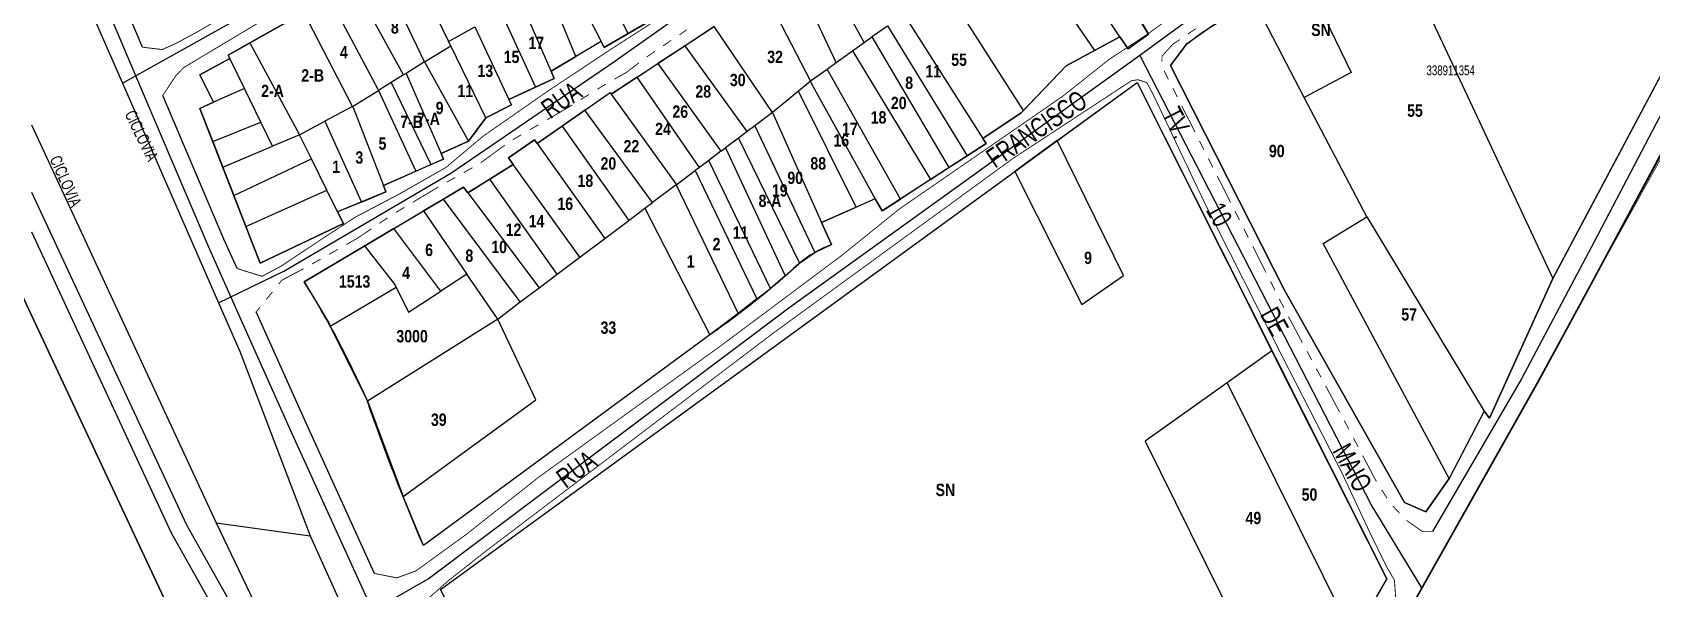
# Model space of a CAD drawing. Extents: x 204256 to 207861, y 4845615 to 4848347.
# Drawn here: x 206955.6 to 207284.3, y 4846949.9 to 4847063 of the extents above; entities that cross this region are included whole.
import ezdxf
from ezdxf.enums import TextEntityAlignment as Align

# ---------------------------------------------------------------- set-up
doc = ezdxf.new("R2010")
doc.units = 0
doc.header["$LTSCALE"] = 1.5
doc.header["$MEASUREMENT"] = 0
doc.linetypes.add('PHANTOMX2', pattern=[5, 2.5, -0.5, 0.5, -0.5, 0.5, -0.5])
doc.linetypes.add('TRACO_25', pattern=[8, 3, -1, 1, -1, 1, -1])
for name, color, linetype in [('CD-MALHA-LOTES', 40, 'CONTINUOUS'), ('CD_TXT_QUADRA', 7, 'CONTINUOUS'), ('LM-LIM-SETOR-FISCAL', 7, 'CONTINUOUS'), ('LM-LIMITE-MUNICIPAL', 2, 'CONTINUOUS'), ('RU-QUADRAS', 210, 'CONTINUOUS'), ('SV-EIXO-ROD-ESTR', 7, 'CONTINUOUS'), ('SV-EIXO-RUA-N-PAV', 6, 'CONTINUOUS'), ('SV-EST-MUNIC-PAV', 20, 'CONTINUOUS'), ('SV-RUA-NAO-PAV-S-GUIA-C-GUIA', 7, 'PHANTOMX2'), ('SV-TXT-MUNIC-PAV', 7, 'CONTINUOUS'), ('SV-TXT-RUA-N-PAV-S-GUIA-C-GUIA', 7, 'CONTINUOUS'), ('Th_NmrPort', 7, 'CONTINUOUS')]:
    doc.layers.add(name, color=color, linetype=linetype)
doc.styles.add('ARIAL', font='ARIAL.TTF')
doc.styles.get("Standard").update_dxf_attribs({"font": 'swisscbo.ttf'})
doc.linetypes.add('Limite', pattern='A,20,-3,[130,ltypeshp.shx,S=6.35,R=0,X=0,Y=0],-3,20', length=46)

msp = doc.modelspace()

# ---------------------------------------------------------------- linework, layer by layer
at = {"layer": 'CD-MALHA-LOTES', "linetype": 'Continuous'}
for p, q in [((207176.42, 4847062.06), (207159.95, 4847086.58)), ((207264.31, 4847012.95), (207303.43, 4847086.69)), ((207154.96, 4847083.09), (207171.24, 4847059.27)), ((207031.57, 4847078.75), (207040.12, 4847061.12)), ((207076.57, 4847062.7), (207067.97, 4847079.4)), ((207124.49, 4847060.91), (207114.64, 4847078.86)), ((207035.24, 4847056.95), (207026.32, 4847075.78)), ((207063.13, 4847076.65), (207071.08, 4847061.09)), ((207118.79, 4847056.8), (207110.04, 4847075.57)), ((207212.71, 4847076.78), (207223.38, 4847054.82)), ((207030.95, 4847054.29), (207020.89, 4847072.72)), ((207065.98, 4847058.06), (207059.22, 4847074.43)), ((207156.8, 4847047.06), (207140.75, 4847072.21)), ((207060.93, 4847055.06), (207054.82, 4847069.2)), ((207104.15, 4847071.36), (207113.56, 4847053)), ((207213.84, 4847049.74), (207203.86, 4847068.88)), ((207010.73, 4847066.98), (206999.76, 4847060.79)), ((207020.63, 4847047.89), (207010.73, 4847066.98)), ((207050.82, 4847067), (207057.75, 4847051.83)), ((207076.57, 4847062.7), (207082.67, 4847066.26)), ((207132.55, 4847066.6), (207148.59, 4847041.4)), ((207040.12, 4847061.12), (207045.45, 4847064.05)), ((207045.45, 4847064.05), (207052.37, 4847049.34)), ((207071.7, 4847059.87), (207076.57, 4847062.7)), ((207105.9, 4847046.66), (207094.02, 4847064.13)), ((207124.49, 4847060.91), (207126.07, 4847062.05)), ((207126.07, 4847062.05), (207141.68, 4847035.47)), ((207129.21, 4847064.26), (207145.37, 4847037.87)), ((207171.24, 4847059.27), (207176.42, 4847062.06)), ((207176.42, 4847062.06), (207178.05, 4847059.62)), ((207239.95, 4847065.03), (207264.31, 4847012.95)), ((206999.76, 4847060.79), (207009.86, 4847042.16)), ((207035.24, 4847056.95), (207040.55, 4847060.24)), ((207040.55, 4847060.24), (207040.12, 4847061.12)), ((207047.66, 4847045.58), (207040.55, 4847060.24)), ((207071.08, 4847061.09), (207065.98, 4847058.06)), ((207071.08, 4847061.09), (207071.7, 4847059.87)), ((207088.13, 4847060.24), (207082.61, 4847056.61)), ((207100.75, 4847042.79), (207088.13, 4847060.24)), ((207118.79, 4847056.8), (207122.14, 4847059.21)), ((207122.14, 4847059.21), (207124.49, 4847060.91)), ((207122.14, 4847059.21), (207137.95, 4847033.04)), ((206998.69, 4847051.53), (206995.74, 4847057.61)), ((207035.24, 4847056.95), (207031.48, 4847054.62)), ((207035.24, 4847056.95), (207044.15, 4847040.86)), ((207060.93, 4847055.06), (207065.98, 4847058.06)), ((207078.41, 4847053.84), (207082.61, 4847056.61)), ((207082.61, 4847056.61), (207095.4, 4847038.78)), ((207116.97, 4847055.49), (207118.79, 4847056.8)), ((207131.84, 4847029.06), (207116.97, 4847055.49)), ((207028.49, 4847052.77), (207025.89, 4847051.16)), ((207030.95, 4847054.29), (207028.49, 4847052.77)), ((207028.49, 4847052.77), (207036.52, 4847036.08)), ((207031.48, 4847054.62), (207030.95, 4847054.29)), ((207031.48, 4847054.62), (207038.6, 4847038.33)), ((207078.41, 4847053.84), (207073.16, 4847050.39)), ((207091.03, 4847035.49), (207078.41, 4847053.84)), ((207113.56, 4847053), (207111.15, 4847051)), ((207163.68, 4847040.96), (207179.89, 4847052.77)), ((207179.89, 4847052.77), (207207.27, 4846998.25)), ((207223.38, 4847054.82), (207213.84, 4847049.74)), ((206998.69, 4847051.53), (206992.41, 4847048.74)), ((207002, 4847044.73), (206998.69, 4847051.53)), ((207020.63, 4847047.89), (207025.89, 4847051.16)), ((207025.81, 4847051.34), (207025.89, 4847051.16)), ((207025.89, 4847051.16), (207033.44, 4847034.73)), ((207052.37, 4847049.34), (207057.75, 4847051.83)), ((207067.78, 4847047.11), (207072.94, 4847050.7)), ((207072.94, 4847050.7), (207073.16, 4847050.39)), ((207073.16, 4847050.39), (207086.24, 4847032.16)), ((207111.15, 4847051), (207105.9, 4847046.66)), ((207122.84, 4847027.43), (207111.15, 4847051)), ((207226.52, 4847025.44), (207213.84, 4847049.74)), ((207020.63, 4847047.89), (207015.02, 4847044.9)), ((207020.74, 4847047.68), (207020.63, 4847047.89)), ((207020.74, 4847047.68), (207026.88, 4847031.86)), ((207044.15, 4847040.86), (207047.66, 4847045.58)), ((207067.78, 4847047.11), (207063.15, 4847043.88)), ((207081.55, 4847028.37), (207067.78, 4847047.11)), ((207105.9, 4847046.66), (207102.29, 4847043.95)), ((207105.9, 4847046.66), (207115.86, 4847024.34)), ((206992.25, 4847040.74), (207002, 4847044.73)), ((207004.38, 4847039.84), (207002, 4847044.73)), ((207009.86, 4847042.16), (207015.02, 4847044.9)), ((207012.27, 4847037.26), (207009.86, 4847042.16)), ((207015.02, 4847044.9), (207022.42, 4847028.47)), ((207063.15, 4847043.88), (207058.09, 4847040.37)), ((207063.15, 4847043.88), (207076.71, 4847024.74)), ((207100.75, 4847042.79), (207098.96, 4847041.44)), ((207102.29, 4847043.95), (207100.75, 4847042.79)), ((207102.29, 4847043.95), (207114.45, 4847018.22)), ((206992.25, 4847040.74), (206994.27, 4847035.58)), ((206994.27, 4847035.58), (207004.38, 4847039.84)), ((207009.72, 4847042.09), (207004.38, 4847039.84)), ((207038.6, 4847038.33), (207044.15, 4847040.86)), ((207058.09, 4847040.37), (207071.84, 4847021.09)), ((207095.4, 4847038.78), (207096.36, 4847039.49)), ((207098.96, 4847041.44), (207096.36, 4847039.49)), ((207096.36, 4847039.49), (207108.42, 4847013.45)), ((207098.96, 4847041.44), (207111.37, 4847016.02)), ((207163.68, 4847040.96), (207155.07, 4847034.69)), ((207177.14, 4847013.55), (207163.68, 4847040.96)), ((206994.27, 4847035.58), (206996.51, 4847029.81)), ((206996.51, 4847029.81), (207012.27, 4847037.26)), ((207015.38, 4847030.89), (207012.27, 4847037.26)), ((207033.44, 4847034.73), (207036.52, 4847036.08)), ((207053.25, 4847036.12), (207048.48, 4847033.13)), ((207066.78, 4847017.29), (207053.25, 4847036.12)), ((207092.96, 4847036.94), (207091.03, 4847035.49)), ((207095.4, 4847038.78), (207092.96, 4847036.94)), ((207105.5, 4847010.88), (207092.96, 4847036.94)), ((207141.68, 4847035.47), (207145.37, 4847037.87)), ((207026.88, 4847031.86), (207033.44, 4847034.73)), ((207038.48, 4846949.75), (207155.07, 4847034.69)), ((207048.48, 4847033.13), (207044.02, 4847030.33)), ((207062.19, 4847013.84), (207048.48, 4847033.13)), ((207086.33, 4847031.96), (207090.2, 4847034.87)), ((207091.03, 4847035.49), (207090.2, 4847034.87)), ((207090.2, 4847034.87), (207102.73, 4847008.77)), ((207137.95, 4847033.04), (207131.84, 4847029.06)), ((207137.95, 4847033.04), (207141.68, 4847035.47)), ((207155.07, 4847034.69), (207168.66, 4847007.62)), ((206996.51, 4847029.81), (206998.96, 4847023.51)), ((206998.96, 4847023.51), (207015.38, 4847030.89)), ((207017.54, 4847026.49), (207015.38, 4847030.89)), ((207039.06, 4847029.06), (207035.04, 4847026.67)), ((207054.66, 4847008.18), (207039.06, 4847029.06)), ((207044.02, 4847030.33), (207058.51, 4847011.07)), ((207086.33, 4847031.96), (207081.55, 4847028.37)), ((207086.24, 4847032.16), (207086.33, 4847031.96)), ((207086.33, 4847031.96), (207098.9, 4847005.79)), ((207126.75, 4847029.15), (207122.84, 4847027.43)), ((207126.75, 4847029.15), (207128.14, 4847026.65)), ((207128.14, 4847026.65), (207131.84, 4847029.06)), ((207022.42, 4847028.47), (207017.54, 4847026.49)), ((207018.81, 4847024.11), (207017.54, 4847026.49)), ((207029, 4847023.08), (207035.04, 4847026.67)), ((207035.04, 4847026.67), (207043.84, 4847013.82)), ((207076.71, 4847024.74), (207079.98, 4847027.2)), ((207079.98, 4847027.2), (207081.55, 4847028.37)), ((207079.98, 4847027.2), (207093.18, 4847001.49)), ((207115.86, 4847024.34), (207122.84, 4847027.43)), ((207029, 4847023.08), (207023.14, 4847019.6)), ((207038.58, 4847010.39), (207029, 4847023.08)), ((207071.84, 4847021.09), (207076.71, 4847024.74)), ((207217.65, 4847020.03), (207226.52, 4847025.44)), ((207226.52, 4847025.44), (207250.36, 4846985.96)), ((207029.22, 4847011.79), (207023.14, 4847019.6)), ((207066.78, 4847017.29), (207071.84, 4847021.09)), ((207243.25, 4846972.31), (207217.65, 4847020.03)), ((207062.19, 4847013.84), (207066.78, 4847017.29)), ((207111.37, 4847016.02), (207114.45, 4847018.22)), ((207043.84, 4847013.82), (207038.58, 4847010.39)), ((207050.09, 4847004.7), (207043.84, 4847013.82)), ((207058.51, 4847011.07), (207062.19, 4847013.84)), ((207108.42, 4847013.45), (207105.5, 4847010.88)), ((207168.66, 4847007.62), (207177.14, 4847013.55)), ((207016.11, 4847003.26), (207029.51, 4847011.19)), ((207029.51, 4847011.19), (207029.22, 4847011.79)), ((207029.51, 4847011.19), (207031.97, 4847006.07)), ((207031.97, 4847006.07), (207038.58, 4847010.39)), ((207054.66, 4847008.18), (207058.51, 4847011.07)), ((207102.73, 4847008.77), (207105.5, 4847010.88)), ((207050.09, 4847004.7), (207054.66, 4847008.18)), ((207102.73, 4847008.77), (207098.9, 4847005.79)), ((207016.11, 4847003.26), (207023.65, 4846988)), ((207050.09, 4847004.7), (207023.65, 4846988)), ((207057.84, 4846988.25), (207050.09, 4847004.7)), ((207098.9, 4847005.79), (207093.18, 4847001.49)), ((207093.18, 4847001.49), (207035.01, 4846958.65)), ((207207.27, 4846998.25), (207198.18, 4846991.75)), ((207198.18, 4846991.75), (207181.54, 4846979.87)), ((207198.18, 4846991.75), (207223.81, 4846940.14)), ((207030.87, 4846968.65), (207057.84, 4846988.25)), ((207250.36, 4846985.96), (207243.25, 4846972.31)), ((207181.54, 4846979.87), (207211.77, 4846918.81)), ((207035.01, 4846958.65), (207030.87, 4846968.65))]:
    msp.add_line(p, q, dxfattribs=at)
at = {"layer": 'CD-MALHA-LOTES'}
msp.add_lwpolyline([(206882.95, 4846936.64), (206986.84, 4846938.37), (206919.83, 4847081.46)], dxfattribs=at)
at = {"layer": 'CD-MALHA-LOTES', "linetype": 'Continuous'}
for points in [[(207025.81, 4847051.34), (207015.98, 4847069.95)], [(207203.86, 4847068.88), (207195.41, 4847064.44), (207189.91, 4847060.54), (207186.7, 4847056.2), (207209.86, 4847010.43)], [(207094.02, 4847064.13), (207093.81, 4847063.98), (207088.13, 4847060.24)], [(207126.07, 4847062.05), (207126.21, 4847062.15), (207129.21, 4847064.26)], [(207178.05, 4847059.62), (207182.18, 4847062.59), (207180.9, 4847064.69)], [(206999.76, 4847060.79), (206995.39, 4847058.32), (206995.74, 4847057.61)], [(207156.8, 4847047.06), (207165.51, 4847056.18), (207171.24, 4847059.27)], [(206995.74, 4847057.61), (206989.62, 4847054.31), (206992.41, 4847048.74)], [(207113.83, 4847053.22), (207116.97, 4847055.49)], [(207057.75, 4847051.83), (207061.56, 4847053.6), (207060.93, 4847055.06)], [(207113.56, 4847053), (207113.83, 4847053.22)], [(207113.56, 4847053), (207113.69, 4847052.75), (207126.75, 4847029.15)], [(206992.41, 4847048.74), (206989.62, 4847047.5), (206992.25, 4847040.74)], [(207047.66, 4847045.58), (207052.9, 4847048.2), (207052.37, 4847049.34)], [(207148.59, 4847041.4), (207156.34, 4847046.57), (207156.8, 4847047.06)], [(207009.72, 4847042.09), (207009.86, 4847042.16)], [(207058.09, 4847040.37), (207057.58, 4847041.09), (207052.31, 4847037.42), (207053.25, 4847036.12)], [(207145.37, 4847037.87), (207149.23, 4847040.39), (207148.59, 4847041.4)], [(207036.52, 4847036.08), (207039.09, 4847037.2), (207038.6, 4847038.33)], [(207022.42, 4847028.47), (207027.38, 4847030.57), (207026.88, 4847031.86)], [(207044.02, 4847030.33), (207043.14, 4847031.49), (207039.06, 4847029.06)], [(206998.96, 4847023.51), (207001.86, 4847016.08), (207018.81, 4847024.11)], [(207114.45, 4847018.22), (207117.88, 4847019.81), (207115.86, 4847024.34)], [(207023.14, 4847019.6), (207010.81, 4847012.26), (207015.85, 4847003.79), (207016.11, 4847003.26)], [(207108.42, 4847013.45), (207111.23, 4847015.92), (207111.37, 4847016.02)], [(207250.36, 4846985.96), (207251.46, 4846984.56), (207264.31, 4847012.95)], [(207209.86, 4847010.43), (207234.16, 4846967.39), (207238.52, 4846965.55), (207243.25, 4846972.31)], [(207223.81, 4846940.14), (207230.56, 4846951.88), (207207.27, 4846998.25)], [(207023.65, 4846988), (207023.88, 4846987.53), (207030.87, 4846968.65)]]:
    msp.add_lwpolyline(points, dxfattribs=at)
at = {"layer": 'LM-LIM-SETOR-FISCAL', "linetype": 'Limite', "ltscale": 0.1, "const_width": 0.13, "flags": 128}
msp.add_lwpolyline([(204255.91, 4845774.54), (204446.84, 4845974), (204535.1, 4846039.96), (204560.77, 4846069.41), (204570.54, 4846097.54), (204632.4, 4846153.82), (204654.94, 4846153.05), (205078.23, 4846433.21), (204983.84, 4846565.04), (204273.38, 4846554.21), (204347.03, 4846594.12), (204378.32, 4846626.2), (204398.13, 4846660.67), (204526.98, 4846971.03), (204438.64, 4847114.19), (204402.08, 4847237.98), (204373.18, 4847447.79), (204373.2, 4847552.6), (204365.79, 4847552.5), (205446.22, 4847576.17), (205460.3, 4847496.97), (205556.14, 4847515.7), (205660.88, 4847539.89), (205654.63, 4847591.47), (205807.66, 4847598.84), (205876.3, 4847605.11), (205880.92, 4847594.37), (205947.96, 4847607.22), (205959.47, 4847609.16), (205968.56, 4847603.73), (205972.79, 4847599.34), (206017.95, 4847599.66), (206211.07, 4847610.99), (206253.35, 4847609.47), (206274.49, 4847604.21), (206283.85, 4847619.28), (206186.17, 4847750.07), (206524.96, 4848001.52), (206519.68, 4848013.26), (206960.49, 4848346.74), (206966.87, 4848336.83), (206987.16, 4848307.84), (207005.71, 4848281.99), (207017.4, 4848267.11), (206974.73, 4848235.13), (206955.48, 4848219.86), (206950.26, 4848216.07), (206955.58, 4848209.27), (206959.42, 4848202.77), (206982.67, 4848172.12), (206995.35, 4848155.22), (207005.92, 4848142.54), (207020.41, 4848120.82), (207031.95, 4848105.77), (207060.87, 4848065.4), (207066.5, 4848058.01), (207069.11, 4848053.33), (207069.26, 4848049.8), (207069.37, 4848045.04), (207075.04, 4848034.33), (207087.01, 4848019.05), (207090.77, 4848014.03), (207100.06, 4848001.48), (207111.59, 4847986.15), (207126.09, 4847965.9), (207130.37, 4847960.22), (207134.22, 4847955.66), (207145.03, 4847940.16), (207159.13, 4847921.36), (207169.47, 4847906.92), (207186.34, 4847883.83), (207193.03, 4847885.67), (207202.51, 4847892.47), (207242.67, 4847921.29), (207248.23, 4847915.4), (207260.72, 4847896.98), (207285.87, 4847860.83), (207310.76, 4847826.26), (207315.6, 4847819.35), (207328.91, 4847799.72), (207333.8, 4847793.43), (207340.01, 4847785.42), (207350.49, 4847771.92), (207365.1, 4847750.55), (207367.63, 4847745.51), (207368.81, 4847743.14), (207390.62, 4847713.26), (207400.06, 4847698.96), (207410.24, 4847685.38), (207427.79, 4847661.69), (207431.06, 4847656.73), (207440.44, 4847642.51), (207457.67, 4847619.01), (207463.75, 4847610.71), (207498.88, 4847562.81), (207506.17, 4847553.18), (207511.91, 4847545.61), (207531.85, 4847519.47), (207540.14, 4847507.78), (207556.36, 4847486.66), (207571.87, 4847465.34), (207564.83, 4847458.43), (207551.89, 4847445.71), (207534.74, 4847428.33), (207518.94, 4847409.14), (207499.11, 4847384.81), (207498.17, 4847383.65), (207496.47, 4847381.56), (207486.15, 4847368.88), (207482.26, 4847364.11), (207477.47, 4847358.01), (207465.6, 4847339.64), (207465.56, 4847339.57), (207453.37, 4847317.61), (207438.93, 4847286.56), (207430.8, 4847269.09), (207410.93, 4847225.64), (207406.21, 4847217.15), (207396.71, 4847200.13), (207391.02, 4847192.25), (207379.11, 4847175.75), (207360.52, 4847152.72), (207355.52, 4847146.52), (207336.47, 4847121.03), (207323.47, 4847103.64), (207318.06, 4847094.89), (207310.15, 4847082.08), (207305.19, 4847073.38), (207304.65, 4847072.43), (207303.79, 4847070.78), (207287.7, 4847039.93), (207271.61, 4847010.96), (207261.28, 4846991.91), (207237.73, 4846950.07), (207236, 4846947.01), (207246.02, 4846928.73), (207251.02, 4846918.92), (207261.83, 4846899.5), (207265.63, 4846893.3), (207284.85, 4846863.07), (207289.66, 4846855.66), (207307.47, 4846827.84), (207314.88, 4846816.63), (207320.06, 4846808.15), (207332.53, 4846791.25), (207339.11, 4846782.58), (207345.12, 4846773.87), (207348.76, 4846768.8), (207357.76, 4846756.36), (207363.08, 4846749.04), (207366.95, 4846743.73), (207375.37, 4846734.54), (207383.22, 4846728.41), (207384.7, 4846727.73), (207392.17, 4846724.3), (207394.9, 4846723.05), (207402.49, 4846720.73), (207417.51, 4846716.14), (207437.03, 4846709.56), (207455.89, 4846703.64), (207460.62, 4846701.8), (207464.4, 4846700.29), (207467.39, 4846699.09), (207481.11, 4846693.55), (207488.13, 4846690.92), (207492.95, 4846689.16), (207510.17, 4846679.84), (207529.47, 4846668.22), (207543.72, 4846659.45), (207561.49, 4846646.95), (207570.84, 4846639.98), (207577.05, 4846635.29), (207586.86, 4846628.1), (207606.11, 4846612.63), (207623.66, 4846599.69), (207639.45, 4846588.94), (207662.08, 4846572.67), (207671.27, 4846565.58), (207685.28, 4846561.61), (207697.24, 4846558.13), (207709.78, 4846554.65), (207731.23, 4846549.14), (207735.6, 4846547.91), (207745.02, 4846545.25), (207762.81, 4846541.24), (207775.65, 4846538.39), (207787.75, 4846535.54), (207783.77, 4846513.63), (207781.5, 4846502.37), (207779.56, 4846492.81), (207778.5, 4846480), (207783.13, 4846476.08), (207788.36, 4846474.34), (207788.71, 4846474.22), (207798.97, 4846471.45), (207842.08, 4846460.36), (207844.37, 4846459.93), (207847.21, 4846459.39), (207851.95, 4846457.87), (207854.6, 4846457.02), (207858.96, 4846455.96), (207860.74, 4846451.34), (207859.67, 4846437.09), (207856.83, 4846420), (207854.33, 4846403.63), (207846.53, 4846396.15), (207836.81, 4846356.4), (207833.21, 4846341.98), (207827.16, 4846317.88), (207806.6, 4846238.03), (207795.3, 4846194.29), (207792.57, 4846183.36), (207787.76, 4846165.39), (207754.01, 4846025.3), (207739.36, 4845961), (207739.21, 4845960.34), (207737.77, 4845953.31), (207733.28, 4845938.2), (207726.95, 4845910.14), (207723, 4845891.36), (207741.21, 4845886.65), (207760.55, 4845879.79), (207773.24, 4845875.33), (207781.18, 4845873.09), (207785.9, 4845871.77), (207797.77, 4845868.36), (207799.24, 4845867.93), (207814.84, 4845863.98), (207831.48, 4845857.74), (207850.72, 4845850.88), (207842.01, 4845830.09), (207833.57, 4845800.72), (207825.14, 4845777.91), (207814.83, 4845746.81), (207813.3, 4845742.3), (207812.54, 4845740.05), (207809.34, 4845729.53), (207804.2, 4845714.63), (207791.7, 4845677.75), (207783.5, 4845679.57), (207766.81, 4845685.02), (207754.43, 4845688.82), (207739.64, 4845691.3), (207722.13, 4845693.94), (207717.1, 4845694.68), (207690.08, 4845700.62), (207680.08, 4845702.89), (207670.03, 4845704.98), (207667.81, 4845700.16), (207660.99, 4845676.98), (207660.54, 4845673.8), (207657.39, 4845659.57), (207656.59, 4845656.53), (207655.95, 4845653.98), (207650.56, 4845639.59), (207647.27, 4845633.02), (207644.17, 4845622.85), (207641.37, 4845615.1), (207618.1, 4845615.4), (207601.33, 4845615.86), (207592.93, 4845615.82), (207543.69, 4845617.43), (207493.78, 4845618.83), (207471.28, 4845620.61), (207442.67, 4845621.38), (207409.05, 4845621.45), (207395.8, 4845621.64), (207345.61, 4845622.76), (207297.34, 4845623.66), (207294.87, 4845656.58), (207289.29, 4845728.51), (207262.54, 4845726.7), (207256.04, 4845726.92), (207223.17, 4845727.38), (207195.16, 4845729.67), (207135.61, 4845730.44), (207094.04, 4845731.93), (207071.52, 4845732.83), (207036.85, 4845734.18), (207004.87, 4845734.18), (206995.29, 4845734.45), (206955.41, 4845735.22), (205304.22, 4845806.54), (205065.89, 4845798.29), (204762.24, 4845774.02), (204255.91, 4845774.54)], close=True, dxfattribs=at)
at = {"layer": 'LM-LIMITE-MUNICIPAL'}
msp.add_lwpolyline([(207463.49, 4847336.55, 0.35, 0.35, 0), (207453.37, 4847317.61, 0.35, 0.35, 0), (207438.93, 4847286.56, 0.35, 0.35, 0), (207430.8, 4847269.09, 0.35, 0.35, 0), (207410.93, 4847225.64, 0.35, 0.35, 0), (207406.21, 4847217.15, 0.35, 0.35, 0), (207396.71, 4847200.13, 0.35, 0.35, 0), (207391.02, 4847192.25, 0.35, 0.35, 0), (207379.11, 4847175.75, 0.35, 0.35, 0), (207360.52, 4847152.72, 0.35, 0.35, 0), (207355.52, 4847146.52, 0.35, 0.35, 0), (207336.47, 4847121.03, 0.35, 0.35, 0), (207323.47, 4847103.64, 0.35, 0.35, 0), (207319.76, 4847097.32, 0.35, 0.35, 0), (207318.06, 4847094.89, 0.35, 0.35, 0), (207312.46, 4847086.85, 0.35, 0.35, 0), (207305.19, 4847073.38, 0.35, 0.35, 0), (207303.79, 4847070.78, 0.35, 0.35, 0), (207285.79, 4847037.4, 0.35, 0.35, 0), (207271.61, 4847010.96, 0.35, 0.35, 0), (207261.28, 4846991.91, 0.35, 0.35, 0), (207237.73, 4846950.07, 0.35, 0.35, 0), (207236, 4846947.01, 0.35, 0.35, 0)], format="xyseb", dxfattribs=at)
at = {"layer": 'RU-QUADRAS', "color": 6, "linetype": 'Continuous'}
for points in [[(206052.37, 4847442.54), (206129.62, 4847492.8), (206147.88, 4847503.37), (206168.42, 4847512.91), (206171.78, 4847513.54), (206193.99, 4847521.84), (206213.91, 4847527.65), (206214.83, 4847529.39), (206245.12, 4847536.24), (206262.34, 4847539.14), (206265.46, 4847540.8), (206301.35, 4847546.81), (206443.02, 4847573), (206510.64, 4847589.22), (206550.07, 4847605.81), (206652.06, 4847657.72), (206724.99, 4847499.17), (206756.72, 4847431.73), (206776.95, 4847390.13), (206919.83, 4847081.46), (206986.84, 4846938.37)], [(207087.26, 4847068.93), (207071.7, 4847059.87), (207071.08, 4847061.09), (207060.93, 4847055.06), (207061.56, 4847053.6), (207052.37, 4847049.34), (207052.9, 4847048.2), (207047.66, 4847045.58), (207044.15, 4847040.86), (207038.59, 4847038.33), (207039.09, 4847037.2), (207026.88, 4847031.86), (207027.38, 4847030.57), (207017.54, 4847026.49), (207018.81, 4847024.11), (207001.86, 4847016.08), (206989.62, 4847047.5), (206992.41, 4847048.74), (206989.62, 4847054.31), (206995.74, 4847057.61), (206995.39, 4847058.32), (207041.64, 4847084.43)]]:
    msp.add_lwpolyline(points, dxfattribs=at)
msp.add_lwpolyline([(207186.7, 4847056.2), (207189.91, 4847060.54, -0.066601), (207203.86, 4847068.88), (207212.71, 4847076.78), (207222.24, 4847082.74), (207284.96, 4847128.61), (207308.55, 4847146.59), (207326.9, 4847122.32), (207325.06, 4847115.69), (207303.43, 4847086.69), (207264.3, 4847012.93), (207251.46, 4846984.56), (207250.36, 4846985.96), (207243.25, 4846972.31), (207238.52, 4846965.55), (207234.16, 4846967.39), (207209.86, 4847010.43)], format="xyb", close=True, dxfattribs=at)
msp.add_lwpolyline([(207180.94, 4847064.72), (207182.18, 4847062.59), (207178.05, 4847059.62), (207176.42, 4847062.06), (207165.51, 4847056.18), (207156.34, 4847046.57), (207148.59, 4847041.4), (207149.23, 4847040.39), (207128.14, 4847026.65), (207126.75, 4847029.15), (207115.86, 4847024.34), (207117.88, 4847019.81, 0.092415), (207111.23, 4847015.92, -0.0351), (207093.18, 4847001.49), (207035.01, 4846958.65, -0.017697), (207023.65, 4846988, 0.036662), (207010.81, 4847012.26), (207043.14, 4847031.49), (207044.02, 4847030.33), (207053.25, 4847036.12), (207052.31, 4847037.42), (207057.58, 4847041.09), (207058.09, 4847040.37), (207072.94, 4847050.7), (207073.16, 4847050.39), (207094.02, 4847064.13)], format="xyb", dxfattribs=at)
msp.add_lwpolyline([(207038.48, 4846949.75), (207179.89, 4847052.77), (207230.56, 4846951.88), (207149.08, 4846808.4), (207144.39, 4846800.81), (207133.47, 4846792.19), (207119.2, 4846789.07)], close=True, dxfattribs=at)
at = {"layer": 'SV-EIXO-ROD-ESTR'}
for points in [[(207236, 4846947.01), (207237.73, 4846950.07), (207261.28, 4846991.91), (207271.61, 4847010.96), (207310.15, 4847082.08), (207323.47, 4847103.64), (207336.47, 4847121.03), (207355.52, 4847146.52), (207360.52, 4847152.72), (207379.11, 4847175.75), (207391.02, 4847192.25), (207396.71, 4847200.13), (207406.21, 4847217.15), (207410.93, 4847225.64), (207430.8, 4847269.09), (207432.85, 4847273.5), (207438.93, 4847286.56), (207453.37, 4847317.61), (207458.89, 4847327.72), (207466.69, 4847341.99)], [(206955.45, 4847094.82), (206973.92, 4847052.6), (206993.44, 4847007.96), (206997.82, 4846997.95), (207012.04, 4846960.64), (207020.05, 4846942.74), (207044.46, 4846888.23), (207084.6, 4846808.4)], [(206955.45, 4847044.14), (206992.93, 4846963.3), (207031.58, 4846882.46), (207069.05, 4846808.4)], [(206992.93, 4846963.3), (207012.04, 4846960.64)]]:
    msp.add_lwpolyline(points, dxfattribs=at)
at = {"layer": 'SV-EIXO-RUA-N-PAV'}
for points in [[(206973.92, 4847052.6), (207007.77, 4847071.57), (207031.38, 4847085.44), (207061.56, 4847107.43), (207075.08, 4847119.32), (207099.59, 4847137.26), (207126.44, 4847154.92), (207131.52, 4847158.96), (207136.17, 4847162.67), (207165.1, 4847182.85), (207222.5, 4847227.45), (207259.62, 4847254.66), (207315.67, 4847297.11), (207368.56, 4847338.82), (207380.48, 4847346.88), (207387.48, 4847351.62), (207421.45, 4847375.05), (207445.06, 4847393.97), (207461.1, 4847404.33), (207465.04, 4847406.96), (207469.75, 4847410.1), (207478.22, 4847420.01), (207488.67, 4847429.56), (207503.99, 4847444.34)], [(206993.44, 4847007.96), (207006.66, 4847014.41), (207040.55, 4847034.35), (207073.87, 4847057.13), (207114.88, 4847086.18), (207151.06, 4847113.53), (207154.67, 4847116.19), (207161.88, 4847121.5), (207174.13, 4847130.62), (207182.67, 4847138.59), (207237.5, 4847176.61), (207273.95, 4847205.38), (207301.01, 4847223.04), (207348.01, 4847258.35), (207390.44, 4847293.67), (207407.51, 4847307.82)], [(207020.05, 4846942.74), (207035.99, 4846951.89), (207109.47, 4847007.15), (207180.43, 4847058.3), (207182.96, 4847060.12), (207301.3, 4847146.85), (207306.71, 4847148.27), (207313.26, 4847147.99), (207336.47, 4847121.03)], [(207237.73, 4846950.07), (207227.39, 4846966.99), (207180.43, 4847058.3)]]:
    msp.add_lwpolyline(points, dxfattribs=at)
at = {"layer": 'SV-EST-MUNIC-PAV'}
for points in [[(207328.81, 4847116.25), (207319.74, 4847104.13), (207312.62, 4847092.44), (207305.5, 4847081.34), (207296.56, 4847065.37), (207285.26, 4847044.43), (207272.65, 4847020.4), (207257.91, 4846992.55), (207239.84, 4846961.49)], [(206955.45, 4847103.85), (206959.78, 4847093.78), (206978.89, 4847048.78), (206991.32, 4847019.51), (206997.89, 4847004.76), (207008, 4846982.07), (207027.6, 4846939.01), (207055.82, 4846877.14), (207078.38, 4846831.96), (207090.79, 4846808.4)], [(206977.96, 4847059.93), (206963.01, 4847095.15)], [(206997.18, 4847014.96), (206994.53, 4847020.91), (206982.11, 4847050.15)], [(206955.45, 4847030.46), (206986.95, 4846962.85), (206997.27, 4846944.44), (207025.8, 4846883.94), (207047.05, 4846841.17), (207064.49, 4846808.4)], [(206955.45, 4847022.41), (206983.83, 4846961.26), (206994.15, 4846942.84), (207022.65, 4846882.41), (207043.94, 4846839.57), (207060.53, 4846808.4)], [(207025.08, 4846953), (207011.2, 4846983.51), (207001.09, 4847006.18)]]:
    msp.add_lwpolyline(points, dxfattribs=at)
at = {"layer": 'SV-RUA-NAO-PAV-S-GUIA-C-GUIA', "linetype": 'TRACO_25', "const_width": 0.18, "flags": 128}
for points in [[(206963.01, 4847095.15), (206964.58, 4847098.35), (206968.63, 4847101.59), (206977.67, 4847107.23), (206990.33, 4847115.14), (207001.52, 4847122.11), (207017.76, 4847132.49), (207023.62, 4847136.33), (207032.52, 4847143.74), (207037.56, 4847147.68), (207045.7, 4847153.17), (207053.65, 4847159.66), (207061.11, 4847164.73), (207067.31, 4847169.72), (207074.33, 4847175.73), (207078.35, 4847178.67), (207091.53, 4847187.75), (207096.95, 4847191.75), (207101.6, 4847194.37), (207105.2, 4847194.57), (207107.59, 4847193.25), (207110.49, 4847190.17), (207116.93, 4847181.13), (207119.32, 4847176.63), (207123.84, 4847168.01), (207127.04, 4847162.66), (207127.33, 4847158.85), (207123.66, 4847155.36), (207112.27, 4847147.4), (207098.46, 4847138.74), (207086.9, 4847129.51), (207074.01, 4847120.62), (207067.62, 4847114.54), (207059.75, 4847108.4), (207047.16, 4847100.31), (207037.85, 4847092.75), (207032.95, 4847089.11), (207025.26, 4847083.8), (207016.97, 4847079.13), (207003.18, 4847071.34), (206989.04, 4847063), (206984.72, 4847060.68), (206982, 4847059.46), (206977.96, 4847059.93)], [(206982.11, 4847050.15), (206984.75, 4847054.13), (206986.32, 4847055.77), (206990.84, 4847058.49), (207006.9, 4847068.1), (207017.96, 4847075.22), (207031.72, 4847083.21), (207039.94, 4847089.22), (207045.56, 4847093.83), (207053.83, 4847099.2), (207058.25, 4847102.97), (207063.04, 4847106.34), (207070.44, 4847113.47), (207076.66, 4847118.21), (207086.12, 4847125), (207093.42, 4847130.76), (207100.73, 4847135.85), (207107.78, 4847140.05), (207117.67, 4847146.36), (207125.98, 4847152.3), (207129.23, 4847154.54), (207132.45, 4847153.63), (207134.65, 4847150.47), (207145.73, 4847130.25), (207150.57, 4847119.42), (207150.69, 4847116.48), (207148.97, 4847114.49), (207129.64, 4847100.14), (207112.36, 4847086.74), (207096.85, 4847075.81), (207084.41, 4847066.8), (207072.57, 4847059.19), (207060.08, 4847050.88), (207047.17, 4847041.87), (207039.6, 4847035.51), (207030.06, 4847030.07), (207021.22, 4847025.42), (207014.48, 4847021.01), (207006.24, 4847015.52), (207002.26, 4847013.37), (206997.18, 4847014.96)], [(207025.08, 4846953), (207029.61, 4846952.1), (207033.49, 4846953.5), (207043.75, 4846960.96), (207058.44, 4846972.58), (207095.25, 4846999.16), (207119.78, 4847017.5), (207131.69, 4847027.1), (207148, 4847038.36), (207164.86, 4847050.01), (207174.1, 4847057.37), (207182.42, 4847062.86), (207197.65, 4847074.14), (207212.89, 4847084.75), (207234.27, 4847100.66), (207251.85, 4847113.41), (207263.96, 4847120.38), (207271.8, 4847126.39), (207280.5, 4847134.7), (207285.72, 4847138.99), (207293.48, 4847144.58), (207299.93, 4847147.75), (207305.57, 4847149.05), (207309.97, 4847149.66), (207315.06, 4847149.24), (207327.32, 4847134.31), (207332.21, 4847129.63), (207336.28, 4847128.74), (207339.18, 4847130.01)], [(207030.78, 4846940.46), (207031.55, 4846944.24), (207035.61, 4846947.58), (207040.18, 4846951.61), (207047.67, 4846957.52), (207106.04, 4847001.84), (207154.72, 4847037.34), (207178.74, 4847053.12), (207180.07, 4847053.32), (207181.84, 4847052.77), (207183.04, 4847050.58), (207193.87, 4847027.75), (207208.49, 4846998.82), (207221.44, 4846973.53), (207227.16, 4846961.28), (207230.5, 4846954.46), (207232.13, 4846951.64), (207232.45, 4846947.28)]]:
    msp.add_lwpolyline(points, dxfattribs=at)
at = {"layer": 'SV-RUA-NAO-PAV-S-GUIA-C-GUIA', "const_width": 0.18}
for points in [[(207088.45, 4847063.45), (207086.98, 4847062.45)], [(207190.2, 4847062.6), (207191.86, 4847063.72)], [(207082.01, 4847059.08), (207080.35, 4847057.96)], [(207085.32, 4847061.33), (207083.67, 4847060.21)], [(207184.96, 4847058.13), (207186.93, 4847060.32)], [(207186.93, 4847060.32), (207187.09, 4847060.5)], [(207187.09, 4847060.5), (207188.55, 4847061.48)], [(207078.75, 4847056.76), (207076.38, 4847054.92)], [(207184.93, 4847057.08), (207184.96, 4847058.07)], [(207184.96, 4847058.07), (207184.96, 4847058.13)], [(207072.06, 4847052.42), (207071.19, 4847051.92)], [(207076.34, 4847054.89), (207073.79, 4847053.42)], [(207076.38, 4847054.92), (207076.34, 4847054.89)], [(207186.25, 4847053.39), (207185.34, 4847055.18)], [(207068.64, 4847050.34), (207066.94, 4847049.28)], [(207070.89, 4847051.74), (207070.34, 4847051.4)], [(207071.19, 4847051.92), (207070.89, 4847051.74)], [(207188.05, 4847049.82), (207187.15, 4847051.61)], [(207064.33, 4847047.65), (207060.08, 4847045.17)], [(207064.4, 4847047.69), (207064.33, 4847047.65)], [(207065.25, 4847048.22), (207064.4, 4847047.69)], [(207191.66, 4847042.68), (207188.95, 4847048.04)], [(207054.9, 4847042.15), (207053.17, 4847041.15)], [(207058.35, 4847044.17), (207056.62, 4847043.16)], [(207051.52, 4847040.01), (207046.68, 4847036.47)], [(207193.46, 4847039.11), (207192.56, 4847040.9)], [(207195.26, 4847035.54), (207194.36, 4847037.33)], [(207041.48, 4847033.48), (207039.74, 4847032.5)], [(207044.97, 4847035.44), (207043.22, 4847034.46)], [(207198.87, 4847028.4), (207196.16, 4847033.76)], [(207038, 4847031.51), (207032.86, 4847028.42)], [(207031.14, 4847027.39), (207029.43, 4847026.36)], [(207200.67, 4847024.83), (207199.77, 4847026.61)], [(207024.44, 4847023.02), (207021.96, 4847021.34)], [(207027.75, 4847025.27), (207026.1, 4847024.15)], [(207202.47, 4847021.26), (207201.57, 4847023.04)], [(207021.72, 4847021.17), (207019.37, 4847019.83)], [(207021.96, 4847021.34), (207021.72, 4847021.17)], [(207206.08, 4847014.12), (207203.38, 4847019.47)], [(207014.15, 4847016.87), (207012.41, 4847015.89)], [(207017.63, 4847018.85), (207015.89, 4847017.86)], [(207006.28, 4847012.58), (207005.63, 4847011.78)], [(207007.13, 4847013.04), (207006.28, 4847012.58)], [(207010.66, 4847014.92), (207007.13, 4847013.04)], [(207004.37, 4847010.22), (207003.11, 4847008.67)], [(207207.88, 4847010.55), (207206.98, 4847012.33)], [(207001.22, 4847006.34), (207001.09, 4847006.18)], [(207001.85, 4847007.12), (207001.22, 4847006.34)], [(207209.69, 4847006.98), (207208.78, 4847008.76)], [(207213.44, 4846999.91), (207210.61, 4847005.2)], [(207215.33, 4846996.39), (207214.39, 4846998.15)], [(207217.22, 4846992.86), (207216.28, 4846994.62)], [(207221, 4846985.81), (207218.17, 4846991.1)], [(207222.89, 4846982.29), (207221.95, 4846984.05)], [(207224.75, 4846978.75), (207223.82, 4846980.52)], [(207228.31, 4846971.97), (207225.68, 4846976.97)], [(207228.5, 4846971.68), (207228.31, 4846971.97)], [(207230.63, 4846968.29), (207229.56, 4846969.98)], [(207233.18, 4846965.23), (207231.82, 4846966.69)], [(207237.85, 4846961.49), (207234.57, 4846963.8)], [(207238.84, 4846961.49), (207237.85, 4846961.49)], [(207239.84, 4846961.49), (207238.84, 4846961.49)]]:
    msp.add_lwpolyline(points, dxfattribs=at)

# ---------------------------------------------------------------- texts
at = {"layer": 'CD_TXT_QUADRA', "linetype": 'Continuous', "style": 'ARIAL', "width": 0.7}
msp.add_text('338911354', height=2, dxfattribs=at).set_placement((207243.55, 4847055.23), align=Align.MIDDLE)
at = {"layer": 'SV-TXT-MUNIC-PAV', "style": 'ARIAL', "width": 0.7}
for rotation, p in [(296, (206974.3, 4847046.35)), (294, (206959.08, 4847037.23))]:
    msp.add_text('CICLOVIA', height=2.4, rotation=rotation, dxfattribs=at).set_placement(p)
at = {"layer": 'SV-TXT-RUA-N-PAV-S-GUIA-C-GUIA', "style": 'ARIAL', "width": 0.7}
for s, rotation, p in [('RUA', 35, (207060.79, 4847045.22)), ('FRANCISCO', 34, (207151.06, 4847035.23)), ('TV.', 297, (207184.86, 4847046.41)), ('10', 299, (207193.78, 4847026.86)), ('DE', 299, (207204.76, 4847005.63)), ('RUA', 36, (207063.92, 4846970.16)), ('MAIO', 299, (207219.44, 4846977.9))]:
    msp.add_text(s, height=4, rotation=rotation, dxfattribs=at).set_placement(p)
at = {"layer": 'Th_NmrPort', "color": 1}
for s, p in [('8', (207028.42, 4847063.95)), ('17', (207056.33, 4847060.81)), ('SN', (207215.23, 4847063.46)), ('4', (207018.07, 4847058.92)), ('15', (207051.31, 4847057.97)), ('32', (207104.81, 4847057.97)), ('55', (207142.16, 4847057.39)), ('2-B', (207010.23, 4847054.2)), ('13', (207045.98, 4847055.14)), ('11', (207136.91, 4847055.05)), ('2-A', (207002.08, 4847051.05)), ('11', (207041.91, 4847051.05)), ('28', (207090.22, 4847050.94)), ('30', (207097.23, 4847053.28)), ('8', (207132.82, 4847052.7)), ('9', (207037.51, 4847047.59)), ('20', (207129.91, 4847048.61)), ('7-B', (207030.31, 4847044.76)), ('7-A', (207033.74, 4847045.39)), ('26', (207085.56, 4847046.85)), ('18', (207125.82, 4847045.68)), ('55', (207234.71, 4847047.05)), ('24', (207082.05, 4847043.33)), ('16', (207118.24, 4847041)), ('17', (207119.99, 4847043.34)), ('5', (207025.91, 4847040.36)), ('22', (207075.64, 4847039.82)), ('90', (207206.66, 4847038.85)), ('1', (207016.5, 4847035.64)), ('3', (207021.21, 4847037.53)), ('20', (207070.97, 4847036.31)), ('88', (207113.57, 4847036.32)), ('18', (207066.3, 4847032.8)), ('90', (207108.9, 4847033.39)), ('16', (207062.21, 4847028.12)), ('8-A', (207103.06, 4847028.71)), ('19', (207105.77, 4847030.83)), ('14', (207056.38, 4847024.6)), ('12', (207051.71, 4847022.85)), ('11', (207097.81, 4847022.27)), ('6', (207035.37, 4847018.75)), ('10', (207048.79, 4847019.34)), ('2', (207093.73, 4847019.93)), ('8', (207043.54, 4847017.58)), ('1', (207088.47, 4847016.41)), ('9', (207169.15, 4847017.13)), ('1513', (207017.86, 4847012.33)), ('4', (207030.7, 4847014.07)), ('57', (207233.54, 4847005.64)), ('33', (207070.97, 4847002.95)), ('3000', (207029.53, 4847001.21)), ('39', (207036.54, 4846984.24)), ('SN', (207139, 4846969.98)), ('50', (207213.3, 4846969.03)), ('49', (207201.91, 4846964.26))]:
    msp.add_text(s, height=2.5, dxfattribs=at).set_placement(p, align=Align.MIDDLE_LEFT)

doc.saveas('drawing.dxf')
